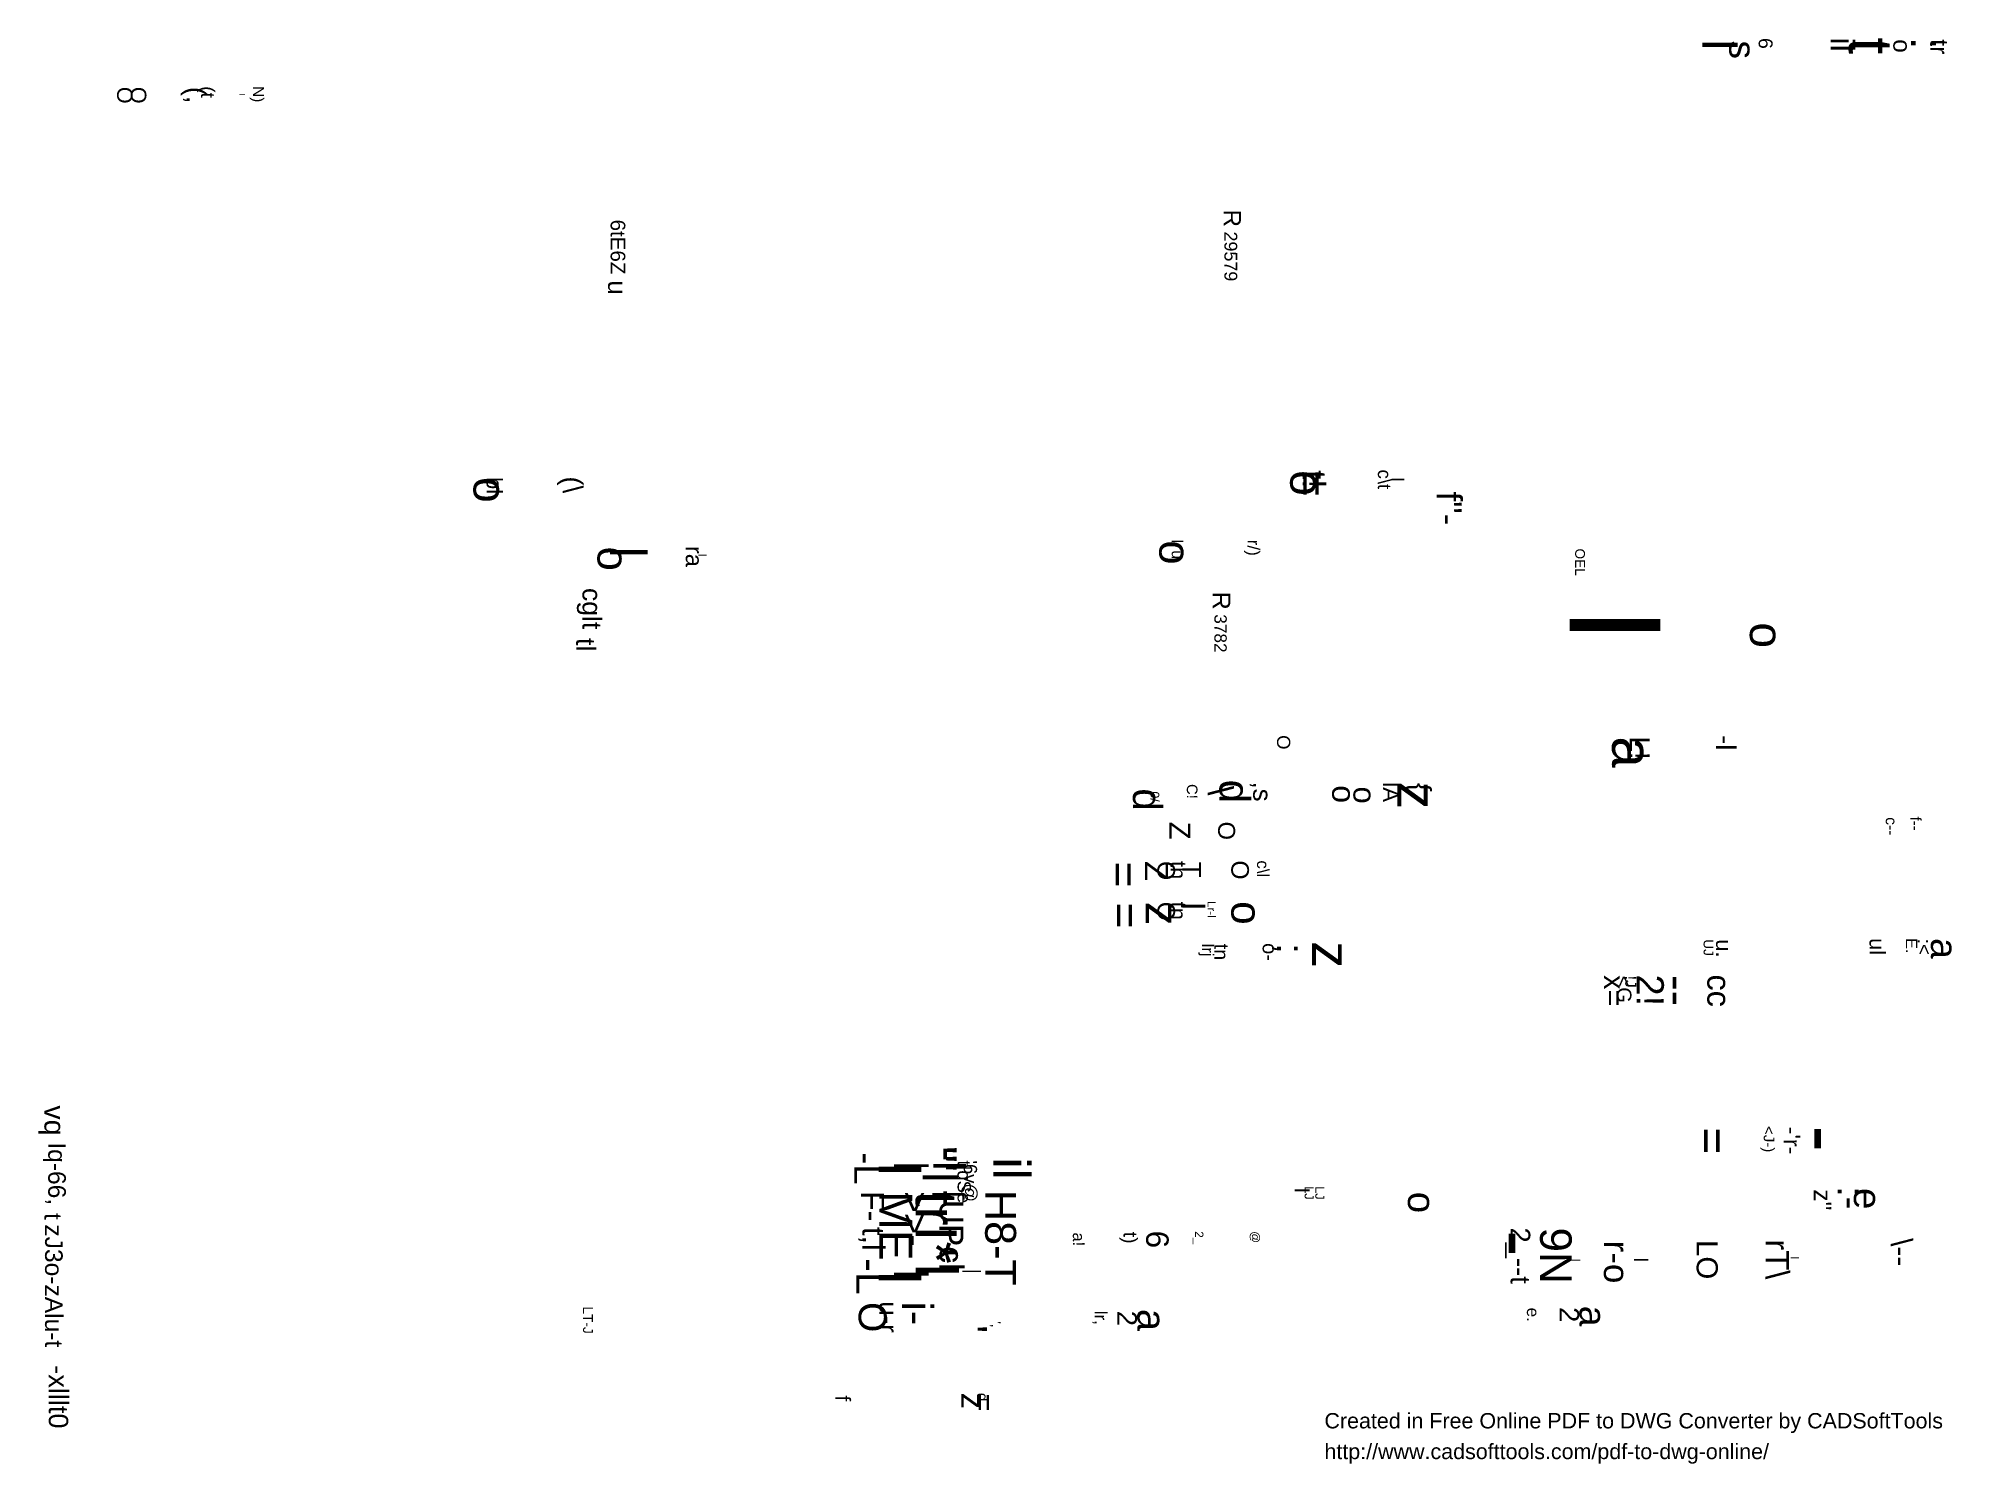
# Model space of a CAD drawing. Header units: millimetres. Extents: x 19 to 407, y -293 to -4.
import ezdxf

# ---------------------------------------------------------------- set-up
doc = ezdxf.new("R2010")
doc.units = ezdxf.units.MM
doc.header["$MEASUREMENT"] = 0
doc.layers.get('0').update_dxf_attribs({"linetype": 'CONTINUOUS'})
doc.layers.add('207CBD0', color=7, linetype='CONTINUOUS')
doc.styles.add('207CC60', font='Arial.ttf')
doc.styles.add('Helvetica$001H0', font='')
doc.styles.get('Helvetica$001H0').set_extended_font_data('Helvetica')

# ---------------------------------------------------------------- blocks, each defined once
blk = doc.blocks.new('204CE70')
at = {"layer": '207CBD0', "color": 0, "true_color": 0x000001, "style": '207CC60'}
for s, p in [('Created in Free Online PDF to DWG Converter by CADSoftTools', (0, 0)), ('http://www.cadsofttools.com/pdf-to-dwg-online/', (0, -2))]:
    blk.add_text(s, height=1, dxfattribs=at).set_placement(p)

msp = doc.modelspace()

# ---------------------------------------------------------------- block references
at = {"layer": '207CBD0', "color": 0, "true_color": 0x000000, "xscale": 3.113029676358851, "yscale": 3.113029676358851, "zscale": 3.113029676358851}
msp.add_blockref('204CE70', (280.12, -285.72), dxfattribs=at)

# ---------------------------------------------------------------- texts
at = {"color": 0, "true_color": 0x000007, "style": 'Helvetica$001H0'}
for s, height, p in [('t', 8.8, (386.46, -3.68)), ('I', 7.17, (356.74, -3.81)), ('s', 5.36, (362.2, -4.32)), ('6', 2.83, (368.17, -3.81)), ('il', 4.756, (382.78, -3.68)), ('o', 3.54, (395.48, -4.06)), (':', 6.68, (399.03, -3.56)), ('tr', 3.643, (402.97, -4.06)), ('O', 3.13, (35.31, -13.72)), ('O', 3.13, (38.1, -13.72)), ('(,', 3.965, (49.4, -13.72)), ('(t', 2.775, (52.32, -13.59)), ('I', 1.19, (60.07, -14.99)), ('N)', 2.21, (62.86, -13.59)), ('6tE6Z ', 2.977, (135.38, -40.64)), ('R ', 3.485, (259.71, -38.61)), ('29579', 2.596, (259.84, -43.05)), ('u', 3.76, (134.87, -52.96)), ('(\\', 3.965, (125.73, -92.71)), ('o', 6.7, (273.18, -91.44)), ('t!', 4.754, (275.72, -91.44)), ('=', 6.69, (274.19, -91.44)), ('c\\t', 2.706, (290.96, -91.31)), ('o', 6.7, (107.57, -92.84)), ('bl', 3.154, (110.24, -92.84)), ('I', 2.56, (293.75, -92.84)), ('f"-', 5.081, (302.89, -95.76)), ('o', 6.33, (132.71, -106.93)), ('l', 7.25, (135.25, -106.93)), ('ra', 3.408, (150.62, -106.81)), ('I', 1.71, (153.16, -108.33)), ('o', 6.33, (246.63, -105.66)), ("l.'u", 2.237, (249.17, -105.54)), ('r/)', 2.479, (264.54, -105.54)), ('OEL', 1.986, (330.96, -107.32)), ('cglt ', 3.852, (129.67, -115.32)), ('R ', 3.63, (257.43, -116.08)), ('3782', 2.499, (257.81, -120.65)), ('I', 18.43, (329.82, -119.25)), ('o', 6.7, (366.39, -122.3)), ('tl', 3.855, (128.4, -125.48)), ('O', 2.68, (270.51, -145.16)), ('a', 8.19, (338.45, -145.42)), ('L!', 4.04, (342.01, -145.42)), ('-l', 3.986, (359.54, -145.16)), ('d', 6.15, (258.83, -154.18)), (',s', 3.734, (265.68, -154.56)), ('lA', 3.256, (291.97, -154.69)), ('z', 8.03, (294.89, -154.56)), ('{', 4.01, (297.69, -154.81)), ('d', 5.84, (241.3, -155.96)), ('0/', 1.77, (244.86, -156.59)), ('C!', 2.153, (252.22, -155.07)), ('\\', 4.98, (256.54, -155.45)), ('o', 4.65, (281.69, -155.32)), ('o', 4.47, (286, -155.58)), ('Z', 4.24, (248.67, -162.69)), ('O', 3.43, (258.57, -162.69)), ('c--', 2.263, (393.95, -161.8)), ('f--', 2.186, (398.91, -161.67)), ('c\\l', 2.44, (266.45, -170.56)), ('=', 6.46, (236.22, -170.81)), ('Z', 4.72, (243.71, -170.69)), ('O', 3.57, (246.25, -170.69)), ('tn', 3.158, (248.92, -170.69)), ('T', 3.77, (251.33, -170.81)), ('O', 3.57, (261.24, -170.56)), ('=', 6.46, (236.47, -179.07)), ('z', 6.85, (243.84, -178.94)), ('O', 3.57, (246.25, -178.94)), ('tn', 3.158, (248.92, -178.94)), ('I', 4.61, (251.33, -178.94)), ('Lr-l', 1.652, (256.41, -178.82)), ('o', 6.14, (261.24, -178.82)), ('lrj', 2.381, (255.27, -187.45)), ('tn', 2.858, (257.81, -187.45)), ('o-', 2.922, (267.59, -187.32)), (';', 5.49, (270.51, -187.32)), ('z', 7.83, (277.62, -186.94)), ('UJ', 1.962, (357, -186.56)), ('u.', 3.162, (359.54, -186.56)), ('ul', 3.154, (390.65, -186.31)), ('E.', 2.345, (398.02, -186.31)), (':<', 2.706, (400.43, -186.44)), ('a', 5.4, (403.1, -186.31)), ('x=', 4.183, (336.8, -193.8)), ('cc', 4.708, (357.76, -193.68)), ('<G', 2.89, (339.47, -193.93)), ('!J', 2.252, (341.12, -193.93)), ('2!', 5.527, (343.41, -193.68)), ('--', 6.778, (348.49, -193.8)), ('vq ', 4.154, (20.57, -220.22)), ('<J-)', 2.179, (369.19, -224.41)), ("-'r-", 3.393, (373.25, -224.54)), ('-', 11.59, (375.67, -224.28)), ('Iq-66, ', 3.568, (21.34, -227.71)), ('"\'l ', 6.92, (198.63, -228.47)), ('=', 6.69, (355.47, -224.66)), ('-L ', 5.246, (184.78, -229.74)), ('I ', 8.61, (189.74, -231.52)), ('| ', 5.171, (194.44, -231.52)), ('-l ', 6.286, (200.79, -228.6)), ('t|qSe', 2.677, (205.74, -231.39)), ("'6v@ ", 2.672, (207.01, -231.39)), ('il ', 7.353, (212.98, -230.76)), ('F- ', 4.647, (186.18, -237.62)), ('ME ', 6.719, (189.86, -237.62)), ('>>- ', 5.359, (194.44, -237.62)), ('trI*l', 8.316, (197.23, -237.49)), ('[UPcl', 4.856, (202.06, -237.49)), ('H8-T ', 6.266, (211.33, -237.36)), ('I', 3.07, (274.07, -236.85)), ('LJ', 1.861, (276.1, -236.6)), ('LJ', 1.861, (278.26, -236.6)), ('o', 5.58, (297.05, -237.74)), ('z"', 3.574, (379.35, -237.24)), (':-', 5.54, (384.17, -236.6)), ('e', 5.58, (387.48, -236.98)), ('t ', 3.535, (20.57, -242.06)), ('zJ3o-zAlu-t', 3.5672, (20.7, -244.35)), ('t,l ', 4.456, (186.44, -244.86)), ('a!', 2.378, (229.11, -246)), ('t)', 2.775, (239.39, -245.87)), ('6', 4.56, (243.97, -245.62)), ('2_', 1.703, (253.87, -245.74)), ('@', 1.69, (265.3, -245.74)), ('2_--t', 3.976, (317.88, -244.98)), ('-', 11.59, (313.69, -245.49)), ('9N', 6.401, (323.85, -244.98)), ('r-o', 5.073, (336.8, -247.65)), ('LO', 4.277, (355.6, -247.52)), ('rT\\', 4.746, (369.57, -247.4)), ('\\--', 4.345, (394.97, -247.14)), ('-L ', 5.955, (185.17, -251.21)), ('I', 2.05, (329.95, -251.21)), ('l', 2.76, (342.9, -251.08)), ('I', 1.71, (374.65, -250.82)), ('I ', 8.61, (189.74, -253.49)), ('| ', 5.171, (194.44, -253.49)), ('| ', 2.784, (207.52, -253.36)), ('LT-J', 1.99, (129.79, -260.98)), ('O', 5.66, (185.67, -260.1)), ('u-r', 3.73, (189.86, -259.97)), ('i-', 6.218, (194.44, -259.97)), ('lr,', 2.475, (233.55, -261.87)), ('2', 3.98, (238.12, -261.87)), ('a', 5.77, (242.19, -261.49)), ('e.', 2.48, (321.18, -261.24)), ('2', 3.98, (327.79, -261.11)), ('a', 5.4, (331.85, -260.86)), ("'", 6.07, (205.61, -264.79)), ("',", 1.855, (212.6, -264.03)), ('-xlllt0', 3.933, (21.46, -272.92)), ('f', 3.03, (180.97, -279.02)), ('z', 4.7, (206.5, -278.51)), ('d.', 2.229, (209.68, -278.51)), ('=', 4.46, (208.91, -278.64))]:
    msp.add_text(s, height=height, rotation=270, dxfattribs=at).set_placement(p)

doc.saveas('drawing.dxf')
